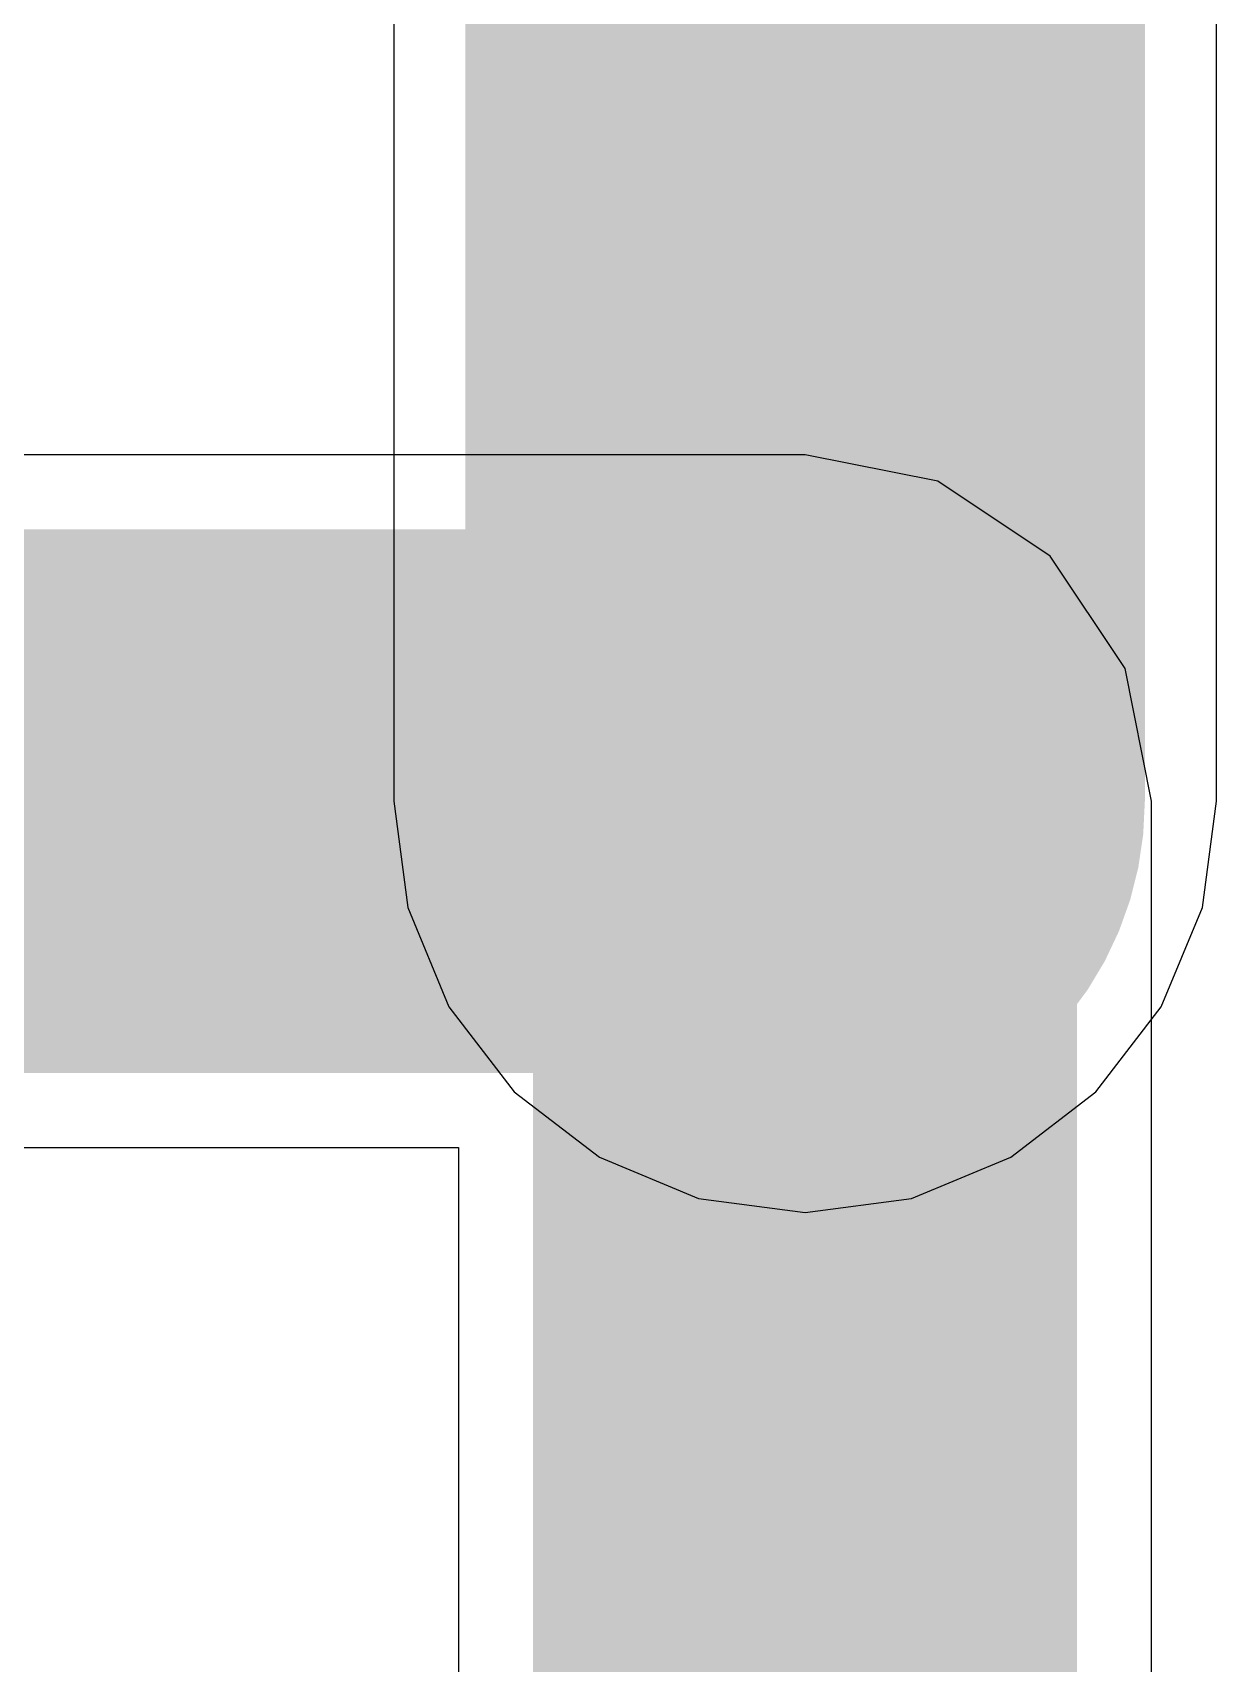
# Model space of a CAD drawing. Header units: inches. Extents: x -0.3 to 9.9, y -0.4 to 5.
# Drawn here: x 1.863 to 1.9501, y 1.5035 to 1.6235 of the extents above; entities that cross this region are included whole.
import ezdxf

# ---------------------------------------------------------------- set-up
doc = ezdxf.new("R2010")
doc.units = ezdxf.units.IN
doc.header["$MEASUREMENT"] = 0
for name, color, linetype in [('Bottom Layer', 5, 'Continuous'), ('Bottom Solder', 6, 'Continuous'), ('Drill Drawing', 1, 'Continuous'), ('Top Layer', 1, 'Continuous'), ('Top Solder', 216, 'Continuous'), ('Via Holes', 16, 'Continuous')]:
    doc.layers.add(name, color=color, linetype=linetype)

msp = doc.modelspace()

# ---------------------------------------------------------------- hatches: boundary and pattern name
at = {"layer": 'Bottom Layer'}
h = msp.add_hatch(color=5, dxfattribs=at)
edge = h.paths.add_edge_path()
edge.add_arc((1.91982, 1.56695), 0.01181, 0, 360)
at = {"layer": 'Bottom Solder'}
h = msp.add_hatch(color=6, dxfattribs=at)
edge = h.paths.add_edge_path()
edge.add_arc((1.91982, 1.56695), 0.00591, 0, 360)
at = {"layer": 'Top Layer'}
h = msp.add_hatch(color=1, dxfattribs=at)
edge = h.paths.add_edge_path()
edge.add_arc((1.91982, 1.56695), 0.01181, 0, 360)
at = {"layer": 'Top Solder'}
h = msp.add_hatch(color=216, dxfattribs=at)
edge = h.paths.add_edge_path()
edge.add_arc((1.91982, 1.56695), 0.00591, 0, 360)
at = {"layer": 'Via Holes'}
h = msp.add_hatch(color=7, dxfattribs=at)
edge = h.paths.add_edge_path()
edge.add_arc((1.91982, 1.56695), 0.00591, 0, 360)

# ---------------------------------------------------------------- linework, layer by layer
at = {"layer": 'Bottom Layer'}
for p, q in [((1.88956, 1.849), (1.88956, 1.56695)), ((1.95008, 1.56695), (1.95008, 1.849)), ((1.88956, 1.56695), (1.89059, 1.55912)), ((1.94905, 1.55912), (1.95008, 1.56695)), ((1.89059, 1.55912), (1.89362, 1.55182)), ((1.94603, 1.55182), (1.94905, 1.55912)), ((1.89362, 1.55182), (1.89843, 1.54555)), ((1.94122, 1.54555), (1.94603, 1.55182)), ((1.89843, 1.54555), (1.90469, 1.54074)), ((1.93495, 1.54074), (1.94122, 1.54555)), ((1.90469, 1.54074), (1.91199, 1.53772)), ((1.92765, 1.53772), (1.93495, 1.54074)), ((1.91199, 1.53772), (1.91982, 1.53669)), ((1.91982, 1.53669), (1.92765, 1.53772))]:
    msp.add_line(p, q, dxfattribs=at)
msp.add_lwpolyline([(1.91982, 1.56695, 0.05, 0.05, 0), (1.91982, 1.849, 0.05, 0.05, 0)], format="xyseb", dxfattribs=at)
msp.add_lwpolyline([(1.90732, 1.56695, 0.025, 0.025, 1), (1.93232, 1.56695, 0.025, 0.025, 1)], format="xyseb", close=True, dxfattribs=at)
at = {"layer": 'Drill Drawing'}
for points in [[(1.90982, 1.57695, 0.002, 0.002, 0), (1.92982, 1.57695, 0.002, 0.002, 0)], [(1.90982, 1.55695, 0.002, 0.002, 0), (1.90982, 1.57695, 0.002, 0.002, 0)], [(1.92982, 1.55695, 0.002, 0.002, 0), (1.92982, 1.57695, 0.002, 0.002, 0)], [(1.91382, 1.57295, 0.002, 0.002, 0), (1.92582, 1.57295, 0.002, 0.002, 0)], [(1.91382, 1.56095, 0.002, 0.002, 0), (1.91382, 1.57295, 0.002, 0.002, 0)], [(1.92582, 1.56095, 0.002, 0.002, 0), (1.92582, 1.57295, 0.002, 0.002, 0)], [(1.91382, 1.56095, 0.002, 0.002, 0), (1.92582, 1.56095, 0.002, 0.002, 0)], [(1.90982, 1.55695, 0.002, 0.002, 0), (1.92982, 1.55695, 0.002, 0.002, 0)]]:
    msp.add_lwpolyline(points, format="xyseb", dxfattribs=at)
for points in [[(1.90932, 1.57695, 0.001, 0.001, 1), (1.91032, 1.57695, 0.001, 0.001, 1)], [(1.90932, 1.57695, 0.001, 0.001, 1), (1.91032, 1.57695, 0.001, 0.001, 1)], [(1.92932, 1.57695, 0.001, 0.001, 1), (1.93032, 1.57695, 0.001, 0.001, 1)], [(1.92932, 1.57695, 0.001, 0.001, 1), (1.93032, 1.57695, 0.001, 0.001, 1)], [(1.91332, 1.57295, 0.001, 0.001, 1), (1.91432, 1.57295, 0.001, 0.001, 1)], [(1.91332, 1.57295, 0.001, 0.001, 1), (1.91432, 1.57295, 0.001, 0.001, 1)], [(1.92532, 1.57295, 0.001, 0.001, 1), (1.92632, 1.57295, 0.001, 0.001, 1)], [(1.92532, 1.57295, 0.001, 0.001, 1), (1.92632, 1.57295, 0.001, 0.001, 1)], [(1.91332, 1.56095, 0.001, 0.001, 1), (1.91432, 1.56095, 0.001, 0.001, 1)], [(1.91332, 1.56095, 0.001, 0.001, 1), (1.91432, 1.56095, 0.001, 0.001, 1)], [(1.92532, 1.56095, 0.001, 0.001, 1), (1.92632, 1.56095, 0.001, 0.001, 1)], [(1.92532, 1.56095, 0.001, 0.001, 1), (1.92632, 1.56095, 0.001, 0.001, 1)], [(1.90932, 1.55695, 0.001, 0.001, 1), (1.91032, 1.55695, 0.001, 0.001, 1)], [(1.90932, 1.55695, 0.001, 0.001, 1), (1.91032, 1.55695, 0.001, 0.001, 1)], [(1.92932, 1.55695, 0.001, 0.001, 1), (1.93032, 1.55695, 0.001, 0.001, 1)], [(1.92932, 1.55695, 0.001, 0.001, 1), (1.93032, 1.55695, 0.001, 0.001, 1)]]:
    msp.add_lwpolyline(points, format="xyseb", close=True, dxfattribs=at)
at = {"layer": 'Top Layer'}
for p, q in [((1.91982, 1.59244), (1.57261, 1.59244)), ((1.92958, 1.5905), (1.91982, 1.59244)), ((1.93785, 1.58497), (1.92958, 1.5905)), ((1.94337, 1.5767), (1.93785, 1.58497)), ((1.94531, 1.56695), (1.94337, 1.5767)), ((1.94531, 1.20474), (1.94531, 1.56695)), ((1.56205, 1.54146), (1.89433, 1.54146)), ((1.89433, 1.54146), (1.89433, 1.19418))]:
    msp.add_line(p, q, dxfattribs=at)
for points in [[(1.56205, 1.56695, 0.04, 0.04, 0), (1.91982, 1.56695, 0.04, 0.04, 0)], [(1.91982, 1.19418, 0.04, 0.04, 0), (1.91982, 1.56695, 0.04, 0.04, 0)]]:
    msp.add_lwpolyline(points, format="xyseb", dxfattribs=at)
msp.add_lwpolyline([(1.90982, 1.56695, 0.02, 0.02, 1), (1.92982, 1.56695, 0.02, 0.02, 1)], format="xyseb", close=True, dxfattribs=at)
msp.add_lwpolyline([(1.90982, 1.56695, 0.02, 0.02, 1), (1.92982, 1.56695, 0.02, 0.02, 1)], format="xyseb", close=True, dxfattribs=at)

doc.saveas('drawing.dxf')
